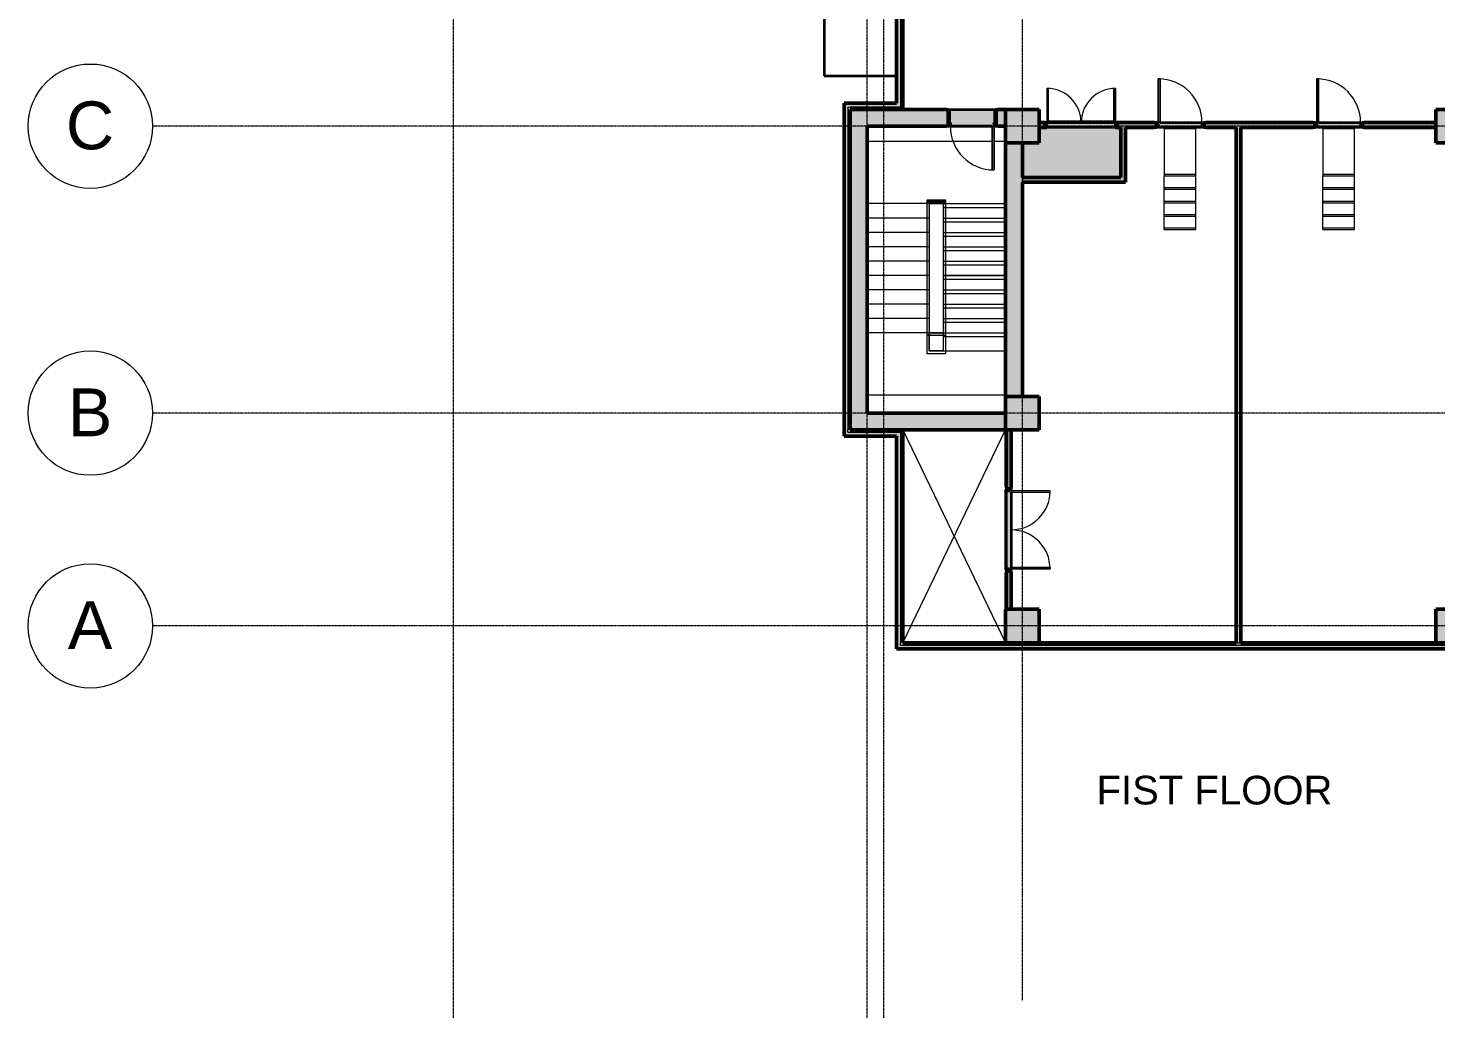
# Model space of a CAD drawing. Header units: millimetres. Extents: x -18178 to 96133, y -22425 to 61598.
# Drawn here: x -18168 to 11280, y -7715 to 12980 of the extents above; entities that cross this region are included whole.
import ezdxf

# ---------------------------------------------------------------- set-up
doc = ezdxf.new("R2010")
doc.units = ezdxf.units.MM
for name, pattern in [('Centre', [10, 6, -1.25, 1.5, -1.25]), ('Demolished', [4.8, 3.2, -1.6]), ('Demolished_2_', [7.14375, 4.7625, -2.38125])]:
    doc.linetypes.add(name, pattern=pattern)
for name, color, linetype, lineweight, true_color in [('A-DOOR', 7, 'Continuous', 9, 0x7f7f7f), ('A-DOOR-FRAM', 7, 'Continuous', 9, 0x7f7f7f), ('A-FLOR', 7, 'Continuous', 9, 0x7f7f7f), ('A-FLOR-HRAL-MBND', 7, 'Continuous', 9, 0x7f7f7f), ('A-WALL', 7, 'Continuous', 9, 0x7f7f7f), ('A-WALL-PATT', 7, 'Continuous', 18, 0x7f7f7f), ('I-WALL', 7, 'Continuous', 9, 0x7f7f7f), ('S-COLS', 7, 'Continuous', 9, 0x7f7f7f), ('S-STRS', 7, 'Continuous', 9, 0x7f7f7f), ('S-STRS-MBND', 7, 'Continuous', 9, 0x7f7f7f)]:
    doc.layers.add(name, color=color, linetype=linetype, lineweight=lineweight, true_color=true_color)
for name, color, linetype, lineweight in [('A-FLOR-HRAL', 7, 'Demolished', 9), ('S-GRID', 7, 'Continuous', 9), ('S-GRID-IDEN', 7, 'Continuous', 9)]:
    doc.layers.add(name, color=color, linetype=linetype, lineweight=lineweight)
doc.layers.add('eae-bb-mım.', color=7, linetype='Continuous')
doc.styles.add('Arial', font='arial.ttf')
doc.styles.get("Standard").update_dxf_attribs({"font": 'arial.ttf'})

# ---------------------------------------------------------------- blocks, each defined once
blk = doc.blocks.new('Double leaf fire resistant solid steel door - 1600W x 2400H mm-1298319-Busbar Distribution First Floor  Layout - Phase 1')
at = {"layer": 'A-DOOR', "lineweight": 18, "true_color": 0xf2f2f2}
h = blk.add_hatch(color=7, dxfattribs=at)
h.paths.add_polyline_path([(817, 58), (817, 865), (785, 865), (785, 50), (817, 50)], flags=0)
h.paths.add_polyline_path([(-785, 58), (-785, 865), (-817, 865), (-817, 50), (-785, 50)], flags=0)
h = blk.add_hatch(color=7, dxfattribs=at)
h.paths.add_polyline_path([(895, 70), (855, 70), (829, 56), (825, 50), (895, 50), (895, 58)], flags=0)
h.paths.add_polyline_path([(-825, 50), (-833, 58), (-855, 70), (-895, 70), (-895, 50)], flags=0)
h = blk.add_hatch(color=7, dxfattribs=at)
h.paths.add_polyline_path([(895, -70), (895, -50), (825, -50), (829, -56), (855, -70)], flags=0)
h.paths.add_polyline_path([(-825, -50), (-895, -50), (-895, -70), (-855, -70), (-829, -56)], flags=0)
at = {"layer": 'A-DOOR-FRAM', "lineweight": 18, "true_color": 0xf2f2f2}
h = blk.add_hatch(color=7, dxfattribs=at)
h.paths.add_polyline_path([(852, 50), (820, 50), (820, -50), (852, -50)], flags=0)
h.paths.add_polyline_path([(-820, 50), (-852, 50), (-852, -50), (-820, -50)], flags=0)
h = blk.add_hatch(color=7, dxfattribs=at)
h.paths.add_polyline_path([(820, -17), (820, 15), (801, 15), (801, -17)], flags=0)
h.paths.add_polyline_path([(-801, -17), (-801, 15), (-820, 15), (-820, -17)], flags=0)
at = {"layer": 'A-DOOR', "color": 254, "true_color": 0xcccccc}
for p, q in [((-785, 865), (-817, 865)), ((-817, 865), (-817, 50)), ((-785, 50), (-785, 865)), ((817, 865), (785, 865)), ((785, 865), (785, 50)), ((817, 50), (817, 865)), ((-855, 70), (-895, 70)), ((-895, 70), (-895, 50)), ((-895, 50), (-825, 50)), ((-829, 56), (-855, 70)), ((-817, 50), (-785, 50)), ((785, 50), (817, 50)), ((825, 50), (895, 50)), ((855, 70), (829, 56)), ((895, 70), (855, 70)), ((895, 50), (895, 70)), ((-895, -50), (-895, -70)), ((-825, -50), (-895, -50)), ((-895, -70), (-855, -70)), ((-855, -70), (-829, -56)), ((895, -50), (825, -50)), ((829, -56), (855, -70)), ((855, -70), (895, -70)), ((895, -70), (895, -50))]:
    blk.add_line(p, q, dxfattribs=at)
at = {"layer": 'A-DOOR', "color": 254, "lineweight": 18, "true_color": 0xcccccc}
for p, q in [((-785, 865), (-817, 865)), ((-817, 865), (-817, 50)), ((-785, 50), (-785, 865)), ((785, 50), (785, 865)), ((785, 865), (817, 865)), ((817, 865), (817, 50)), ((-817, 50), (-785, 50)), ((817, 50), (785, 50))]:
    blk.add_line(p, q, dxfattribs=at)
at = {"layer": 'A-DOOR', "color": 254, "true_color": 0xe5e5e5}
for centre, radius, start, end in [((-817, 50), 816, 360, 90), ((817, 50), 815, 90, 180)]:
    blk.add_arc(centre, radius, start, end, dxfattribs=at)
at = {"layer": 'A-DOOR', "color": 254, "true_color": 0xcccccc}
for centre, start, end in [((-833, 49), 7.125, 60.2551), ((833, 49), 119.7449, 172.875), ((-833, -49), 299.7449, 352.875), ((833, -49), 187.125, 240.2551)]:
    blk.add_arc(centre, 8.06, start, end, dxfattribs=at)
at = {"layer": 'A-DOOR-FRAM', "color": 254, "lineweight": 18, "true_color": 0xcccccc}
for p, q in [((-820, 50), (-852, 50)), ((-852, 50), (-852, -50)), ((-820, -50), (-820, 50)), ((-801, 15), (-820, 15)), ((-820, 15), (-820, -17)), ((-801, -17), (-801, 15)), ((801, 15), (801, -17)), ((820, 15), (801, 15)), ((852, 50), (820, 50)), ((820, 50), (820, -50)), ((820, -17), (820, 15)), ((852, -50), (852, 50)), ((-852, -50), (-820, -50)), ((-820, -17), (-801, -17)), ((801, -17), (820, -17)), ((820, -50), (852, -50))]:
    blk.add_line(p, q, dxfattribs=at)
blk = doc.blocks.new('STR-Conc-Precast Rectangular Column Nwt - 700 x 700 mm-835840-Busbar Distribution First Floor  Layout - Phase 1')
at = {"layer": 'S-COLS', "lineweight": 35, "true_color": 0xf2f2f2}
blk.add_hatch(color=7, dxfattribs=at).paths.add_polyline_path([(227, 350), (-350, 350), (-350, -350), (350, -350), (350, 350)], flags=0)
at = {"layer": 'S-COLS', "color": 254, "lineweight": 50, "true_color": 0xcccccc}
for p, q in [((350, 350), (-350, 350)), ((-350, 350), (-350, -350)), ((350, -350), (350, 350)), ((-350, -350), (350, -350))]:
    blk.add_line(p, q, dxfattribs=at)
blk = doc.blocks.new('STR-Conc-Precast Rectangular Column Nwt - 700 x 700 mm-1105278-Busbar Distribution First Floor  Layout - Phase 1')
at = {"layer": 'S-COLS', "lineweight": 35, "true_color": 0xf2f2f2}
blk.add_hatch(color=7, dxfattribs=at).paths.add_polyline_path([(350, 350), (-350, 350), (-350, -350), (350, -350)], flags=0)
at = {"layer": 'S-COLS', "color": 254, "lineweight": 50, "true_color": 0xcccccc}
for p, q in [((350, 350), (-350, 350)), ((-350, 350), (-350, -350)), ((350, -350), (350, 350)), ((-350, -350), (350, -350))]:
    blk.add_line(p, q, dxfattribs=at)
blk = doc.blocks.new('Single leaf fire resistant solid steel door - 1000W x 2400H mm-1314633-Busbar Distribution First Floor  Layout - Phase 1')
at = {"layer": 'A-DOOR', "lineweight": 18, "true_color": 0xf2f2f2}
h = blk.add_hatch(color=7, dxfattribs=at)
h.paths.add_polyline_path([(-495, 195), (-535, 195), (-535, 175), (-465, 175), (-469, 181)], flags=0)
h.paths.add_polyline_path([(495, 195), (469, 181), (465, 175), (535, 175), (535, 195)], flags=0)
h = blk.add_hatch(color=7, dxfattribs=at)
h.paths.add_polyline_path([(535, -175), (465, -175), (469, -181), (495, -195), (535, -195)], flags=0)
h.paths.add_polyline_path([(-465, -175), (-535, -175), (-535, -195), (-495, -195), (-469, -181)], flags=0)
blk.add_hatch(color=7, dxfattribs=at).paths.add_polyline_path([(420, -175), (420, -1091), (458, -1091), (458, -175)], flags=0)
at = {"layer": 'A-DOOR-FRAM', "lineweight": 18, "true_color": 0xf2f2f2}
h = blk.add_hatch(color=7, dxfattribs=at)
h.paths.add_polyline_path([(-492, 175), (-492, -175), (-460, -175), (-460, 175)], flags=0)
h.paths.add_polyline_path([(490, 175), (460, 175), (460, -175), (492, -175), (492, 175)], flags=0)
h = blk.add_hatch(color=7, dxfattribs=at)
h.paths.add_polyline_path([(-460, -103), (-460, -135), (-441, -135), (-441, -103)], flags=0)
h.paths.add_polyline_path([(441, -103), (441, -135), (460, -135), (460, -103)], flags=0)
at = {"layer": 'A-DOOR', "color": 254, "true_color": 0xcccccc}
for p, q in [((-535, 195), (-495, 195)), ((-535, 175), (-535, 195)), ((-465, 175), (-535, 175)), ((-495, 195), (-469, 181)), ((535, 175), (465, 175)), ((469, 181), (495, 195)), ((495, 195), (535, 195)), ((535, 195), (535, 175)), ((-535, -195), (-535, -175)), ((-535, -175), (-465, -175)), ((-495, -195), (-535, -195)), ((-469, -181), (-495, -195)), ((465, -175), (535, -175)), ((495, -195), (469, -181)), ((535, -195), (495, -195)), ((535, -175), (535, -195))]:
    blk.add_line(p, q, dxfattribs=at)
at = {"layer": 'A-DOOR', "color": 254, "lineweight": 18, "true_color": 0xe5e5e5}
for p, q in [((420, -175), (458, -175)), ((420, -1091), (420, -175)), ((420, -175), (420, -1091)), ((458, -175), (420, -175)), ((458, -175), (458, -1091)), ((458, -1091), (458, -175)), ((458, -1091), (420, -1091)), ((420, -1091), (458, -1091))]:
    blk.add_line(p, q, dxfattribs=at)
at = {"layer": 'A-DOOR', "color": 254, "true_color": 0xcccccc}
for centre, start, end in [((-473, 174), 7.125, 60.2551), ((473, 174), 119.7449, 172.875), ((-473, -174), 299.7449, 352.875), ((473, -174), 187.125, 240.2551)]:
    blk.add_arc(centre, 8.06, start, end, dxfattribs=at)
at = {"layer": 'A-DOOR', "color": 254, "true_color": 0xe5e5e5}
blk.add_arc((458, -175), 916, 180, 270, dxfattribs=at)
at = {"layer": 'A-DOOR-FRAM', "color": 254, "lineweight": 18, "true_color": 0xcccccc}
for p, q in [((-492, 175), (-460, 175)), ((-492, -175), (-492, 175)), ((-460, 175), (-460, -175)), ((460, 175), (492, 175)), ((460, -175), (460, 175)), ((492, 175), (492, -175)), ((-460, -175), (-492, -175)), ((-460, -103), (-441, -103)), ((-460, -135), (-460, -103)), ((-441, -135), (-460, -135)), ((-441, -103), (-441, -135)), ((441, -103), (460, -103)), ((441, -135), (441, -103)), ((460, -135), (441, -135)), ((460, -103), (460, -135)), ((492, -175), (460, -175))]:
    blk.add_line(p, q, dxfattribs=at)
blk = doc.blocks.new('Double leaf fire resistant solid steel door - 1520W x 2110H mm-1298325-Busbar Distribution First Floor  Layout - Phase 1')
at = {"layer": 'A-DOOR', "lineweight": 18, "true_color": 0xf2f2f2}
h = blk.add_hatch(color=7, dxfattribs=at)
h.paths.add_polyline_path([(-717, 765), (-717, 50), (-685, 50), (-685, 765)], flags=0)
h.paths.add_polyline_path([(685, 765), (685, 50), (717, 50), (717, 765)], flags=0)
h = blk.add_hatch(color=7, dxfattribs=at)
h.paths.add_polyline_path([(-755, 70), (-795, 70), (-795, 50), (-725, 50), (-729, 56)], flags=0)
h.paths.add_polyline_path([(755, 70), (729, 56), (725, 50), (795, 50), (795, 70)], flags=0)
h = blk.add_hatch(color=7, dxfattribs=at)
h.paths.add_polyline_path([(795, -50), (725, -50), (729, -56), (755, -70), (795, -70), (795, -59)], flags=0)
h.paths.add_polyline_path([(-795, -50), (-795, -70), (-755, -70), (-729, -56), (-725, -50)], flags=0)
at = {"layer": 'A-DOOR-FRAM', "lineweight": 18, "true_color": 0xf2f2f2}
h = blk.add_hatch(color=7, dxfattribs=at)
h.paths.add_polyline_path([(-752, 50), (-752, -50), (-720, -50), (-720, 50)], flags=0)
h.paths.add_polyline_path([(752, 50), (720, 50), (720, -50), (752, -50)], flags=0)
h = blk.add_hatch(color=7, dxfattribs=at)
h.paths.add_polyline_path([(-720, 15), (-720, -17), (-701, -17), (-701, 15)], flags=0)
h.paths.add_polyline_path([(701, 15), (701, -17), (720, -17), (720, 15)], flags=0)
at = {"layer": 'A-DOOR', "color": 254, "true_color": 0xcccccc}
for p, q in [((-685, 765), (-717, 765)), ((-717, 765), (-717, 50)), ((-685, 50), (-685, 765)), ((717, 765), (685, 765)), ((685, 765), (685, 50)), ((717, 50), (717, 765)), ((-755, 70), (-795, 70)), ((-795, 70), (-795, 50)), ((-795, 50), (-725, 50)), ((-729, 56), (-755, 70)), ((-717, 50), (-685, 50)), ((685, 50), (717, 50)), ((725, 50), (795, 50)), ((755, 70), (729, 56)), ((795, 70), (755, 70)), ((795, 50), (795, 70)), ((-795, -50), (-795, -70)), ((-725, -50), (-795, -50)), ((-795, -70), (-755, -70)), ((-755, -70), (-729, -56)), ((795, -50), (725, -50)), ((729, -56), (755, -70)), ((755, -70), (795, -70)), ((795, -70), (795, -50))]:
    blk.add_line(p, q, dxfattribs=at)
at = {"layer": 'A-DOOR', "color": 254, "lineweight": 18, "true_color": 0xcccccc}
for p, q in [((-685, 765), (-717, 765)), ((-717, 765), (-717, 50)), ((-685, 50), (-685, 765)), ((685, 50), (685, 765)), ((685, 765), (717, 765)), ((717, 765), (717, 50)), ((-717, 50), (-685, 50)), ((717, 50), (685, 50))]:
    blk.add_line(p, q, dxfattribs=at)
at = {"layer": 'A-DOOR', "color": 254, "true_color": 0xe5e5e5}
for centre, radius, start, end in [((-717, 50), 716, 360, 90), ((717, 50), 715, 90, 180)]:
    blk.add_arc(centre, radius, start, end, dxfattribs=at)
at = {"layer": 'A-DOOR', "color": 254, "true_color": 0xcccccc}
for centre, start, end in [((-733, 49), 7.125, 60.2551), ((733, 49), 119.7449, 172.875), ((-733, -49), 299.7449, 352.875), ((733, -49), 187.125, 240.2551)]:
    blk.add_arc(centre, 8.06, start, end, dxfattribs=at)
at = {"layer": 'A-DOOR-FRAM', "color": 254, "lineweight": 18, "true_color": 0xcccccc}
for p, q in [((-720, 50), (-752, 50)), ((-752, 50), (-752, -50)), ((-720, -50), (-720, 50)), ((-701, 15), (-720, 15)), ((-720, 15), (-720, -17)), ((-701, -17), (-701, 15)), ((701, 15), (701, -17)), ((720, 15), (701, 15)), ((752, 50), (720, 50)), ((720, 50), (720, -50)), ((720, -17), (720, 15)), ((752, -50), (752, 50)), ((-752, -50), (-720, -50)), ((-720, -17), (-701, -17)), ((701, -17), (720, -17)), ((720, -50), (752, -50))]:
    blk.add_line(p, q, dxfattribs=at)
blk = doc.blocks.new('Single leaf fire resistant solid steel door - 1000W x 2400H mm-1314626-Busbar Distribution First Floor  Layout - Phase 1')
at = {"layer": 'A-DOOR', "lineweight": 18, "true_color": 0xf2f2f2}
h = blk.add_hatch(color=7, dxfattribs=at)
h.paths.add_polyline_path([(-495, 70), (-535, 70), (-535, 50), (-465, 50), (-469, 56)], flags=0)
h.paths.add_polyline_path([(535, 70), (495, 70), (469, 56), (465, 50), (535, 50)], flags=0)
h = blk.add_hatch(color=7, dxfattribs=at)
h.paths.add_polyline_path([(535, -50), (465, -50), (469, -56), (495, -70), (535, -70)], flags=0)
h.paths.add_polyline_path([(-465, -50), (-535, -50), (-535, -70), (-495, -70), (-469, -56)], flags=0)
blk.add_hatch(color=7, dxfattribs=at).paths.add_polyline_path([(420, -50), (420, -966), (458, -966), (458, -50)], flags=0)
at = {"layer": 'A-DOOR-FRAM', "lineweight": 18, "true_color": 0xf2f2f2}
h = blk.add_hatch(color=7, dxfattribs=at)
h.paths.add_polyline_path([(-460, 50), (-492, 50), (-492, -50), (-460, -50)], flags=0)
h.paths.add_polyline_path([(492, 50), (460, 50), (460, -50), (492, -50)], flags=0)
h = blk.add_hatch(color=7, dxfattribs=at)
h.paths.add_polyline_path([(-460, 22), (-460, -10), (-441, -10), (-441, 22)], flags=0)
h.paths.add_polyline_path([(460, 22), (441, 22), (441, -10), (460, -10)], flags=0)
at = {"layer": 'A-DOOR', "color": 254, "true_color": 0xcccccc}
for p, q in [((-535, 70), (-495, 70)), ((-535, 50), (-535, 70)), ((-465, 50), (-535, 50)), ((-495, 70), (-469, 56)), ((535, 50), (465, 50)), ((469, 56), (495, 70)), ((495, 70), (535, 70)), ((535, 70), (535, 50)), ((-535, -70), (-535, -50)), ((-535, -50), (-465, -50)), ((-495, -70), (-535, -70)), ((-469, -56), (-495, -70)), ((465, -50), (535, -50)), ((495, -70), (469, -56)), ((535, -70), (495, -70)), ((535, -50), (535, -70))]:
    blk.add_line(p, q, dxfattribs=at)
at = {"layer": 'A-DOOR', "color": 254, "lineweight": 18, "true_color": 0xe5e5e5}
for p, q in [((420, -50), (458, -50)), ((420, -966), (420, -50)), ((420, -50), (420, -966)), ((458, -50), (420, -50)), ((458, -50), (458, -966)), ((458, -966), (458, -50)), ((458, -966), (420, -966)), ((420, -966), (458, -966))]:
    blk.add_line(p, q, dxfattribs=at)
at = {"layer": 'A-DOOR', "color": 254, "true_color": 0xcccccc}
for centre, start, end in [((-473, 49), 7.125, 60.2551), ((473, 49), 119.7449, 172.875), ((-473, -49), 299.7449, 352.875), ((473, -49), 187.125, 240.2551)]:
    blk.add_arc(centre, 8.06, start, end, dxfattribs=at)
at = {"layer": 'A-DOOR', "color": 254, "true_color": 0xe5e5e5}
blk.add_arc((458, -50), 916, 180, 270, dxfattribs=at)
at = {"layer": 'A-DOOR-FRAM', "color": 254, "lineweight": 18, "true_color": 0xcccccc}
for p, q in [((-492, 50), (-460, 50)), ((-492, -50), (-492, 50)), ((-460, 50), (-460, -50)), ((-460, 22), (-441, 22)), ((-460, -10), (-460, 22)), ((-441, 22), (-441, -10)), ((441, 22), (460, 22)), ((441, -10), (441, 22)), ((460, 50), (492, 50)), ((460, -50), (460, 50)), ((460, 22), (460, -10)), ((492, 50), (492, -50)), ((-460, -50), (-492, -50)), ((-441, -10), (-460, -10)), ((460, -10), (441, -10)), ((492, -50), (460, -50))]:
    blk.add_line(p, q, dxfattribs=at)
blk = doc.blocks.new('Railing - Railing-897588-Busbar Distribution First Floor  Layout - Phase 1')
at = {"layer": 'A-FLOR-HRAL', "linetype": 'Continuous', "true_color": 0xf2f2f2}
for points in [[(10650, 9386), (10950, 9386), (11001, 9437), (10599, 9437)], [(10599, 6686), (10650, 6686), (10650, 9386), (10599, 9437), (10599, 8762)], [(10950, 7886), (11001, 7886), (11001, 9386), (10950, 9386), (10950, 8762)], [(11001, 6635), (11001, 7886), (10950, 7886), (10950, 6686)], [(10599, 6635), (11001, 6635), (10950, 6686), (10650, 6686)]]:
    blk.add_hatch(color=7, dxfattribs=at).paths.add_polyline_path(points, flags=0)
at = {"layer": 'A-FLOR-HRAL', "color": 254, "linetype": 'Continuous', "true_color": 0xe5e5e5}
for p, q in [((10599, 9437), (10599, 6686)), ((11001, 9437), (10599, 9437)), ((11001, 9386), (11001, 9437)), ((10650, 9386), (10650, 6686)), ((10950, 9386), (10650, 9386)), ((10950, 7886), (10950, 9386)), ((11001, 7886), (11001, 9386)), ((11001, 7886), (10950, 7886)), ((10950, 6686), (10950, 7886)), ((11001, 6635), (11001, 7886)), ((10599, 6686), (10599, 6635)), ((10599, 6635), (11001, 6635)), ((10650, 6686), (10950, 6686))]:
    blk.add_line(p, q, dxfattribs=at)
at = {"layer": 'A-FLOR-HRAL-MBND', "color": 254, "true_color": 0xe5e5e5}
for p, q in [((10599, 9459), (10599, 9386)), ((11001, 9459), (10599, 9459)), ((10599, 9437), (10599, 6686)), ((11001, 9437), (10599, 9437)), ((11001, 9386), (11001, 9459)), ((11001, 9386), (11001, 9437)), ((10599, 9386), (10599, 6686)), ((10975, 9408), (10625, 9408)), ((10650, 9386), (10650, 6686)), ((10650, 9386), (10650, 6686)), ((10950, 9386), (10650, 9386)), ((10950, 6686), (10950, 9386)), ((10950, 7886), (10950, 9386)), ((10950, 9306), (11001, 9306)), ((10950, 6306), (10950, 9306)), ((11001, 6635), (11001, 9386)), ((11001, 7886), (11001, 9386)), ((11001, 6255), (11001, 9306)), ((10599, 6686), (10599, 6255)), ((10599, 6686), (10599, 6635)), ((10599, 6635), (11001, 6635)), ((10650, 6686), (10650, 6306)), ((10650, 6686), (10950, 6686)), ((10599, 6255), (11001, 6255)), ((10650, 6306), (10950, 6306))]:
    blk.add_line(p, q, dxfattribs=at)
blk = doc.blocks.new('Grid - Arup_Grid_Head_Circle-39942-Busbar Distribution First Floor  Layout - Phase 1')
at = {"layer": 'S-GRID-IDEN', "color": 253, "lineweight": 18, "true_color": 0xaaaaaa}
blk.add_circle((0, 0), 6.5, dxfattribs=at)
blk = doc.blocks.new('IL021-ARP-ZZ-XX-M3-J-A-0001_rvt-1-Busbar Distribution First Floor  Layout - Phase 1')
at = {"layer": 'A-FLOR', "lineweight": 5, "true_color": 0xf2f2f2}
blk.add_hatch(color=7, dxfattribs=at).paths.add_polyline_path([(13741, 9936), (14660, 9936), (14660, 10966), (14625, 10966), (14625, 10961), (14585, 10961), (14576, 10966), (14547, 10966), (14547, 11014), (14531, 11014), (14531, 11046), (14547, 11046), (14547, 11081), (14515, 11081), (14515, 11096), (13145, 11096), (13145, 11081), (13113, 11081), (13113, 11046), (13129, 11046), (13129, 11014), (13113, 11014), (13113, 10966), (13084, 10966), (13075, 10961), (13035, 10961), (13035, 10966), (12950, 10966), (12950, 10656), (12600, 10656), (12600, 9936), (12950, 9936)], flags=0)
at = {"layer": 'A-WALL-PATT', "lineweight": 5, "true_color": 0xf2f2f2}
for points in [[(10050, 11486), (10050, 28253), (10010, 28251), (10010, 28211), (9990, 28211), (9990, 28253), (9970, 28251), (9970, 28106), (10000, 28106), (10000, 27606), (9970, 27606), (9970, 22006), (10000, 22006), (10000, 21506), (9970, 21506), (9970, 17206), (10000, 17206), (10000, 16706), (9970, 16706), (9970, 11486)], [(8870, 4606), (8950, 4606), (8950, 11486), (8870, 11486), (8870, 4656)], [(10050, 11406), (10050, 11486), (8950, 11486), (8950, 11406), (9638, 11406)], [(14665, 9931), (14755, 9931), (14755, 10986), (14665, 10986), (14665, 9936)], [(17075, 206), (17165, 206), (17165, 10986), (17075, 10986), (17075, 8762)], [(12600, 9841), (14755, 9841), (14755, 9931), (12600, 9931)], [(9970, 4526), (9970, 4606), (8870, 4606), (8870, 4526), (9638, 4526)], [(10050, 156), (10050, 4606), (9970, 4606), (9970, 156)]]:
    blk.add_hatch(color=7, dxfattribs=at).paths.add_polyline_path(points, flags=0)
at = {"layer": 'A-WALL-PATT', "lineweight": 25, "true_color": 0xf2f2f2}
for points in [[(10050, 11406), (10100, 11406), (10100, 28253), (10050, 28253), (10050, 11486)], [(8950, 4656), (9000, 4656), (9000, 11406), (8950, 11406), (8950, 8762)], [(9000, 11356), (10100, 11356), (10100, 11406), (9000, 11406)], [(9350, 5006), (9350, 11006), (9000, 11006), (9000, 5006)], [(12373, 5356), (12600, 5356), (12600, 10656), (12250, 10656), (12250, 5356)], [(12250, 4656), (12250, 5006), (9000, 5006), (9000, 4656), (9638, 4656)], [(9970, 4606), (10050, 4606), (10050, 4656), (8950, 4656), (8950, 4606), (9638, 4606)], [(10050, 206), (10100, 206), (10100, 4656), (10050, 4656), (10050, 1588)]]:
    blk.add_hatch(color=7, dxfattribs=at).paths.add_polyline_path(points, flags=0)
h = blk.add_hatch(color=7, dxfattribs=at)
h.paths.add_polyline_path([(9350, 11006), (11050, 11006), (11050, 11356), (9000, 11356), (9000, 11006)], flags=0)
h.paths.add_polyline_path([(12085, 11006), (12250, 11006), (12250, 11356), (12050, 11356), (12050, 11006)], flags=0)
at = {"layer": 'A-WALL-PATT', "lineweight": 5, "true_color": 0xf2f2f2}
h = blk.add_hatch(color=7, dxfattribs=at)
h.paths.add_polyline_path([(18718, 10986), (18718, 11076), (16400, 11076), (16400, 10986), (17844, 10986)], flags=0)
h.paths.add_polyline_path([(21250, 10986), (21250, 11076), (19718, 11076), (19718, 10986), (20580, 10986)], flags=0)
h.paths.add_polyline_path([(14665, 10986), (15400, 10986), (15400, 11076), (14590, 11076), (14590, 10986)], flags=0)
h.paths.add_polyline_path([(12950, 10986), (13070, 10986), (13070, 11076), (12950, 11076)], flags=0)
h = blk.add_hatch(color=7, dxfattribs=at)
h.paths.add_polyline_path([(12360, 906), (12360, 1706), (12270, 1706), (12270, 906)], flags=0)
h.paths.add_polyline_path([(12270, 3426), (12360, 3426), (12360, 4656), (12270, 4656), (12270, 3979)], flags=0)
at = {"layer": 'A-WALL-PATT', "lineweight": 25, "true_color": 0xf2f2f2}
h = blk.add_hatch(color=7, dxfattribs=at)
h.paths.add_polyline_path([(68475, 76), (68475, 156), (65935, 156), (65935, 76), (68425, 76)], flags=0)
h.paths.add_polyline_path([(64135, 76), (64135, 156), (63675, 156), (63675, 76), (64007, 76)], flags=0)
h.paths.add_polyline_path([(59562, 76), (59625, 76), (59625, 156), (46930, 156), (46930, 76), (58878, 76)], flags=0)
h.paths.add_polyline_path([(43832, 76), (44980, 76), (44980, 156), (9970, 156), (9970, 76), (42465, 76)], flags=0)
at = {"layer": 'A-WALL-PATT', "lineweight": 5, "true_color": 0xf2f2f2}
h = blk.add_hatch(color=7, dxfattribs=at)
h.paths.add_polyline_path([(68425, 156), (68425, 206), (65935, 206), (65935, 156), (67085, 156)], flags=0)
h.paths.add_polyline_path([(63675, 156), (64135, 156), (64135, 206), (63675, 206)], flags=0)
h.paths.add_polyline_path([(59625, 156), (59625, 206), (46930, 206), (46930, 156), (59562, 156)], flags=0)
h.paths.add_polyline_path([(44858, 156), (44980, 156), (44980, 206), (10050, 206), (10050, 156), (44516, 156)], flags=0)
at = {"layer": 'I-WALL', "lineweight": 5, "true_color": 0xf2f2f2}
h = blk.add_hatch(color=7, dxfattribs=at)
h.paths.add_polyline_path([(11058, 11006), (11058, 11356), (11050, 11356), (11050, 11006), (11055, 11006)], flags=0)
h.paths.add_polyline_path([(12008, 11006), (12010, 11006), (12008, 11046), (11991, 11046), (11991, 11078), (12010, 11078), (12010, 11356), (11090, 11356), (11090, 11078), (11109, 11078), (11109, 11046), (11090, 11046), (11090, 11006), (11991, 11006)], flags=0)
h.paths.add_polyline_path([(12050, 11006), (12050, 11356), (12042, 11356), (12042, 11006), (12045, 11006)], flags=0)
h = blk.add_hatch(color=7, dxfattribs=at)
h.paths.add_polyline_path([(20580, 11076), (21250, 11076), (21250, 11081), (19718, 11081), (19718, 11076)], flags=0)
h.paths.add_polyline_path([(18683, 11076), (18718, 11076), (18718, 11081), (16400, 11081), (16400, 11076), (17844, 11076)], flags=0)
h.paths.add_polyline_path([(15400, 11076), (15400, 11081), (14590, 11081), (14590, 11076), (15365, 11076)], flags=0)
h.paths.add_polyline_path([(13025, 11076), (13070, 11076), (13070, 11081), (12950, 11081), (12950, 11076)], flags=0)
at = {"layer": 'I-WALL', "lineweight": 25, "true_color": 0xf2f2f2}
h = blk.add_hatch(color=7, dxfattribs=at)
h.paths.add_polyline_path([(18683, 10981), (18718, 10981), (18718, 10986), (17165, 10986), (17165, 10981), (17844, 10981)], flags=0)
h.paths.add_polyline_path([(19753, 10981), (21250, 10981), (21250, 10986), (19718, 10986), (19718, 10981)], flags=0)
h.paths.add_polyline_path([(14665, 10981), (14665, 10986), (14590, 10986), (14590, 10981), (14660, 10981)], flags=0)
h.paths.add_polyline_path([(16400, 10981), (17075, 10981), (17075, 10986), (16400, 10986)], flags=0)
h.paths.add_polyline_path([(14755, 10981), (15400, 10981), (15400, 10986), (14755, 10986)], flags=0)
h.paths.add_polyline_path([(13035, 10981), (13070, 10981), (13070, 10986), (12950, 10986), (12950, 10981)], flags=0)
at = {"layer": 'I-WALL', "lineweight": 5, "true_color": 0xf2f2f2}
h = blk.add_hatch(color=7, dxfattribs=at)
h.paths.add_polyline_path([(14585, 10981), (14590, 10981), (14590, 11081), (14582, 11081), (14582, 10981)], flags=0)
h.paths.add_polyline_path([(14550, 10981), (14550, 11014), (14531, 11014), (14531, 11046), (14550, 11046), (14550, 11081), (13110, 11081), (13110, 11046), (13129, 11046), (13129, 11014), (13110, 11014), (13110, 10981), (13741, 10981)], flags=0)
h.paths.add_polyline_path([(13075, 10981), (13078, 10981), (13078, 11081), (13070, 11081), (13070, 10981)], flags=0)
for points in [[(14665, 9936), (14665, 10981), (14660, 10981), (14660, 9936)], [(17075, 206), (17075, 10981), (17070, 10981), (17070, 206)], [(12600, 9931), (14665, 9931), (14665, 9936), (12600, 9936)]]:
    blk.add_hatch(color=7, dxfattribs=at).paths.add_polyline_path(points, flags=0)
at = {"layer": 'I-WALL', "lineweight": 25, "true_color": 0xf2f2f2}
for points in [[(14755, 9841), (14760, 9841), (14760, 10981), (14755, 10981), (14755, 9931)], [(17170, 206), (17170, 10981), (17165, 10981), (17165, 206)], [(12600, 9836), (14760, 9836), (14760, 9841), (12600, 9841)]]:
    blk.add_hatch(color=7, dxfattribs=at).paths.add_polyline_path(points, flags=0)
at = {"layer": 'I-WALL', "lineweight": 5, "true_color": 0xf2f2f2}
h = blk.add_hatch(color=7, dxfattribs=at)
h.paths.add_polyline_path([(15408, 10981), (15408, 11081), (15400, 11081), (15400, 10981), (15405, 10981)], flags=0)
h.paths.add_polyline_path([(16395, 10981), (16400, 10981), (16400, 11081), (16392, 11081), (16392, 10981)], flags=0)
h.paths.add_polyline_path([(15440, 10981), (16360, 10981), (16360, 11009), (16341, 11009), (16341, 11041), (16360, 11041), (16360, 11081), (15440, 11081), (15440, 11041), (15459, 11041), (15459, 11009), (15440, 11009), (15440, 10986)], flags=0)
h = blk.add_hatch(color=7, dxfattribs=at)
h.paths.add_polyline_path([(18726, 10981), (18726, 11081), (18718, 11081), (18718, 10981), (18723, 10981)], flags=0)
h.paths.add_polyline_path([(18758, 10981), (19678, 10981), (19678, 11009), (19659, 11009), (19659, 11041), (19678, 11041), (19678, 11081), (18758, 11081), (18758, 11041), (18777, 11041), (18777, 11009), (18758, 11009), (18758, 10986)], flags=0)
h.paths.add_polyline_path([(19718, 10981), (19718, 11081), (19710, 11081), (19710, 10981), (19713, 10981)], flags=0)
at = {"layer": 'I-WALL', "lineweight": 25, "true_color": 0xf2f2f2}
h = blk.add_hatch(color=7, dxfattribs=at)
h.paths.add_polyline_path([(12270, 906), (12270, 1706), (12265, 1706), (12265, 906)], flags=0)
h.paths.add_polyline_path([(12270, 3426), (12270, 4656), (12265, 4656), (12265, 3426)], flags=0)
at = {"layer": 'I-WALL', "lineweight": 5, "true_color": 0xf2f2f2}
h = blk.add_hatch(color=7, dxfattribs=at)
h.paths.add_polyline_path([(12365, 906), (12365, 1706), (12360, 1706), (12360, 906)], flags=0)
h.paths.add_polyline_path([(12365, 3426), (12365, 4656), (12360, 4656), (12360, 3426)], flags=0)
h = blk.add_hatch(color=7, dxfattribs=at)
h.paths.add_polyline_path([(12365, 1706), (12365, 1714), (12265, 1714), (12265, 1706), (12360, 1706)], flags=0)
h.paths.add_polyline_path([(12365, 1746), (12365, 3386), (12330, 3386), (12330, 3367), (12298, 3367), (12298, 3386), (12265, 3386), (12265, 1746), (12298, 1746), (12298, 1765), (12330, 1765), (12330, 1746), (12360, 1746)], flags=0)
h.paths.add_polyline_path([(12269, 3418), (12365, 3418), (12365, 3426), (12265, 3426), (12265, 3418)], flags=0)
at = {"color": 254, "lineweight": 18, "true_color": 0xe5e5e5}
for p, q in [((10100, 4656), (12250, 206)), ((10100, 206), (12250, 4656))]:
    blk.add_line(p, q, dxfattribs=at)
at = {"layer": 'A-FLOR', "color": 254, "lineweight": 35, "true_color": 0xe5e5e5}
for p, q in [((8455, 15796), (8455, 12058)), ((8455, 12058), (9970, 12058)), ((11090, 11006), (11970, 11006)), ((13035, 10966), (12950, 10966)), ((13113, 10966), (13084, 10966)), ((13110, 11081), (13113, 11081)), ((13113, 11081), (13113, 11046)), ((13113, 11014), (13113, 10966)), ((14515, 11096), (13145, 11096)), ((13145, 11081), (14515, 11081)), ((14547, 11046), (14547, 11081)), ((14547, 11081), (14550, 11081)), ((14547, 10966), (14547, 11014)), ((14576, 10966), (14547, 10966)), ((14660, 10966), (14625, 10966)), ((15480, 11081), (16360, 11081)), ((18798, 11081), (19678, 11081)), ((12250, 4656), (12250, 3461)), ((12250, 3412), (12250, 1720)), ((12250, 1671), (12250, 906))]:
    blk.add_line(p, q, dxfattribs=at)
at = {"layer": 'A-WALL', "color": 254, "lineweight": 18, "true_color": 0xcccccc}
for p, q in [((10050, 28253), (10050, 11486)), ((10050, 11486), (10050, 11406)), ((8950, 11406), (8950, 4656)), ((8950, 11406), (9000, 11406)), ((10050, 11406), (9000, 11406)), ((13070, 11076), (12950, 11076)), ((13070, 10986), (12950, 10986)), ((15400, 11076), (14590, 11076)), ((14665, 10986), (14590, 10986)), ((14665, 10986), (14665, 10981)), ((14665, 10981), (14665, 9936)), ((14755, 10986), (14755, 10981)), ((15400, 10986), (14755, 10986)), ((14755, 10981), (14755, 9936)), ((18718, 11076), (16400, 11076)), ((17075, 10986), (16400, 10986)), ((17075, 10986), (17075, 10981)), ((17075, 10981), (17075, 206)), ((18718, 10986), (17165, 10986)), ((17165, 10986), (17165, 10981)), ((17165, 10981), (17165, 206)), ((21250, 11076), (19718, 11076)), ((21250, 10986), (19718, 10986)), ((12600, 9936), (12600, 9931)), ((14665, 9931), (12600, 9931)), ((12600, 9931), (12600, 9841)), ((14755, 9841), (12600, 9841)), ((12600, 9841), (12600, 9836)), ((14665, 9936), (14665, 9931)), ((14755, 9936), (14755, 9931)), ((14755, 9931), (14755, 9841)), ((8950, 4606), (8950, 4656)), ((8950, 4606), (9970, 4606)), ((9970, 4606), (10050, 4606)), ((10050, 4606), (10050, 206)), ((12270, 3426), (12270, 4656)), ((12360, 3426), (12360, 4656)), ((12270, 906), (12270, 1706)), ((12360, 906), (12360, 1706)), ((10050, 156), (10050, 206)), ((10050, 156), (44980, 156)), ((17070, 206), (17075, 206)), ((17075, 206), (17165, 206)), ((17165, 206), (17170, 206))]:
    blk.add_line(p, q, dxfattribs=at)
at = {"layer": 'A-WALL', "color": 254, "lineweight": 50, "true_color": 0xcccccc}
for p, q in [((10100, 11486), (10100, 28253)), ((9970, 16706), (9970, 11486)), ((8950, 11486), (8870, 11486)), ((8870, 11486), (8870, 4656)), ((9000, 11486), (8950, 11486)), ((9970, 11486), (9000, 11486)), ((10100, 11406), (10100, 11486)), ((9000, 4656), (9000, 11356)), ((9000, 11356), (10100, 11356)), ((10100, 11356), (10100, 11406)), ((8870, 4656), (8870, 4606)), ((8870, 4606), (8870, 4526)), ((8870, 4526), (9970, 4526)), ((9970, 4656), (9000, 4656)), ((10050, 4656), (9970, 4656)), ((9970, 4526), (9970, 206)), ((10100, 4656), (10050, 4656)), ((10100, 206), (10100, 4656)), ((9970, 206), (9970, 156)), ((9970, 156), (9970, 76)), ((9970, 76), (44980, 76)), ((12250, 206), (10100, 206)), ((17070, 206), (12950, 206)), ((21250, 206), (17170, 206))]:
    blk.add_line(p, q, dxfattribs=at)
at = {"layer": 'I-WALL', "color": 254, "lineweight": 50, "true_color": 0xcccccc}
for p, q in [((11015, 11356), (9000, 11356)), ((9000, 11356), (9000, 11006)), ((11050, 11006), (11050, 11356)), ((12050, 11356), (12050, 11006)), ((12250, 11356), (12085, 11356)), ((9000, 11006), (9000, 5006)), ((9350, 11006), (11015, 11006)), ((9350, 5006), (9350, 11006)), ((12085, 11006), (12250, 11006)), ((13035, 11081), (12950, 11081)), ((12950, 10981), (13035, 10981)), ((13070, 10981), (13070, 11081)), ((14590, 11081), (14590, 10981)), ((15365, 11081), (14625, 11081)), ((14625, 10981), (14660, 10981)), ((14660, 10981), (14660, 9936)), ((14760, 9936), (14760, 10981)), ((14760, 10981), (15365, 10981)), ((15400, 10981), (15400, 11081)), ((16400, 11081), (16400, 10981)), ((18683, 11081), (16435, 11081)), ((16435, 10981), (17070, 10981)), ((17070, 10981), (17070, 206)), ((17170, 10981), (18683, 10981)), ((17170, 206), (17170, 10981)), ((18718, 10981), (18718, 11081)), ((19718, 11081), (19718, 10981)), ((21250, 11081), (19753, 11081)), ((19753, 10981), (21250, 10981)), ((12250, 10656), (12250, 5356)), ((12600, 9936), (12600, 10656)), ((14660, 9936), (12600, 9936)), ((12600, 9836), (14760, 9836)), ((12600, 5356), (12600, 9836)), ((14760, 9841), (14760, 9936)), ((14760, 9836), (14760, 9841)), ((9000, 5006), (9000, 4656)), ((12250, 5006), (9350, 5006)), ((9000, 4656), (12250, 4656)), ((12265, 4656), (12265, 3461)), ((12365, 3461), (12365, 4656)), ((12265, 3426), (12365, 3426)), ((12365, 1706), (12265, 1706)), ((12265, 1671), (12265, 906)), ((12365, 906), (12365, 1671))]:
    blk.add_line(p, q, dxfattribs=at)
at = {"layer": 'I-WALL', "color": 254, "lineweight": 35, "true_color": 0xe5e5e5}
for p, q in [((11090, 11356), (12010, 11356)), ((11970, 11006), (11090, 11006)), ((13110, 11081), (13113, 11081)), ((14550, 10981), (13110, 10981)), ((13145, 11081), (14515, 11081)), ((14547, 11081), (14550, 11081)), ((16360, 10981), (15440, 10981)), ((15480, 11081), (16360, 11081)), ((19678, 10981), (18758, 10981)), ((18798, 11081), (19678, 11081)), ((12265, 1746), (12265, 3386)), ((12365, 3386), (12365, 3383)), ((12365, 3351), (12365, 1781)), ((12365, 1749), (12365, 1746))]:
    blk.add_line(p, q, dxfattribs=at)
at = {"layer": 'S-GRID', "color": 253, "linetype": 'Centre', "lineweight": 18, "true_color": 0xaaaaaa}
for p, q in [((700, -7639), (700, 59074)), ((9350, -7639), (9350, 59074)), ((9700, -7639), (9700, 59074)), ((12600, -7279), (12600, 59074)), ((80163, 11006), (-5598, 11006)), ((80163, 5006), (-5598, 5006)), ((80163, 556), (-5598, 556))]:
    blk.add_line(p, q, dxfattribs=at)
at = {"layer": 'S-STRS', "color": 254, "true_color": 0xe5e5e5}
for p, q in [((15570, 10951), (15570, 9966)), ((16230, 10951), (15570, 10951)), ((16230, 9966), (16230, 10951)), ((19548, 10951), (18888, 10951)), ((18888, 10951), (18888, 9966)), ((19548, 9966), (19548, 10951)), ((11970, 10686), (9350, 10686)), ((12250, 10686), (12008, 10686)), ((15570, 10001), (16230, 10001)), ((15570, 9966), (16230, 9966)), ((15570, 9686), (15570, 9966)), ((15570, 9721), (16230, 9721)), ((16230, 9686), (16230, 9966)), ((18888, 10001), (19548, 10001)), ((18888, 9966), (19548, 9966)), ((18888, 9686), (18888, 9966)), ((18888, 9721), (19548, 9721)), ((19548, 9686), (19548, 9966)), ((15570, 9406), (15570, 9686)), ((15570, 9686), (16230, 9686)), ((15570, 9441), (16230, 9441)), ((16230, 9406), (16230, 9686)), ((18888, 9406), (18888, 9686)), ((18888, 9686), (19548, 9686)), ((18888, 9441), (19548, 9441)), ((19548, 9406), (19548, 9686)), ((10599, 9386), (9350, 9386)), ((10599, 9386), (9350, 9386)), ((11001, 9386), (12250, 9386)), ((11001, 9386), (12250, 9386)), ((15570, 9126), (15570, 9406)), ((15570, 9406), (16230, 9406)), ((15570, 9161), (16230, 9161)), ((16230, 9126), (16230, 9406)), ((18888, 9126), (18888, 9406)), ((18888, 9406), (19548, 9406)), ((18888, 9161), (19548, 9161)), ((19548, 9126), (19548, 9406)), ((10599, 9086), (9350, 9086)), ((10599, 9086), (9350, 9086)), ((11001, 9086), (12250, 9086)), ((11001, 9086), (12250, 9086)), ((15570, 8846), (15570, 9126)), ((15570, 9126), (16230, 9126)), ((15570, 8881), (16230, 8881)), ((15570, 8846), (16230, 8846)), ((16230, 8846), (16230, 9126)), ((18888, 8846), (18888, 9126)), ((18888, 9126), (19548, 9126)), ((18888, 8881), (19548, 8881)), ((18888, 8846), (19548, 8846)), ((19548, 8846), (19548, 9126)), ((10599, 8786), (9350, 8786)), ((10599, 8786), (9350, 8786)), ((11001, 8786), (12250, 8786)), ((11001, 8786), (12250, 8786)), ((10599, 8486), (9350, 8486)), ((10599, 8486), (9350, 8486)), ((11001, 8486), (12250, 8486)), ((11001, 8486), (12250, 8486)), ((10599, 8186), (9350, 8186)), ((10599, 8186), (9350, 8186)), ((11001, 8186), (12250, 8186)), ((11001, 8186), (12250, 8186)), ((10599, 7886), (9350, 7886)), ((10599, 7886), (9350, 7886)), ((11001, 7886), (12250, 7886)), ((11001, 7886), (12250, 7886)), ((10599, 7586), (9350, 7586)), ((10599, 7586), (9350, 7586)), ((11001, 7586), (12250, 7586)), ((11001, 7586), (12250, 7586)), ((10599, 7286), (9350, 7286)), ((10599, 7286), (9350, 7286)), ((11001, 7286), (12250, 7286)), ((11001, 7286), (12250, 7286)), ((10599, 6986), (9350, 6986)), ((10599, 6986), (9350, 6986)), ((11001, 6986), (12250, 6986)), ((11001, 6986), (12250, 6986)), ((10599, 6686), (9350, 6686)), ((10599, 6686), (9350, 6686)), ((11001, 6686), (12250, 6686)), ((11001, 6686), (12250, 6686)), ((9350, 5386), (12250, 5386))]:
    blk.add_line(p, q, dxfattribs=at)
at = {"layer": 'S-STRS-MBND', "color": 254, "true_color": 0xe5e5e5}
for p, q in [((9350, 11006), (9350, 9386)), ((12250, 11006), (9350, 11006)), ((12250, 9386), (12250, 11006)), ((9350, 10686), (9350, 9386)), ((11970, 10686), (9350, 10686)), ((12250, 10686), (12008, 10686)), ((12250, 9386), (12250, 10686)), ((10650, 9386), (9350, 9386)), ((10650, 9386), (9350, 9386)), ((9350, 9386), (9350, 6686)), ((9350, 9386), (9350, 6686)), ((10650, 9386), (9350, 9386)), ((10650, 9386), (9350, 9386)), ((10650, 9408), (10950, 9408)), ((10650, 9386), (10650, 9408)), ((10650, 9386), (10950, 9386)), ((10650, 9386), (10650, 6686)), ((10650, 9386), (10650, 6686)), ((10950, 9408), (10950, 9386)), ((10950, 9386), (12250, 9386)), ((10950, 9386), (12250, 9386)), ((10950, 6686), (10950, 9386)), ((10950, 7886), (10950, 9386)), ((10950, 9386), (12250, 9386)), ((10950, 9386), (12250, 9386)), ((10950, 9306), (12250, 9306)), ((10950, 6306), (10950, 9306)), ((12250, 6686), (12250, 9386)), ((12250, 7935), (12250, 9386)), ((12250, 6306), (12250, 9306)), ((10650, 9086), (9350, 9086)), ((10650, 9086), (9350, 9086)), ((10650, 9086), (9350, 9086)), ((10650, 9086), (9350, 9086)), ((10950, 9086), (12250, 9086)), ((10950, 9086), (12250, 9086)), ((10950, 9086), (12250, 9086)), ((10950, 9086), (12250, 9086)), ((10950, 9006), (12250, 9006)), ((10950, 9006), (12250, 9006)), ((10650, 8786), (9350, 8786)), ((10650, 8786), (9350, 8786)), ((10650, 8786), (9350, 8786)), ((10650, 8786), (9350, 8786)), ((10950, 8786), (12250, 8786)), ((10950, 8786), (12250, 8786)), ((10950, 8786), (12250, 8786)), ((10950, 8786), (12250, 8786)), ((10950, 8706), (12250, 8706)), ((10950, 8706), (12250, 8706)), ((10650, 8486), (9350, 8486)), ((10650, 8486), (9350, 8486)), ((10650, 8486), (9350, 8486)), ((10650, 8486), (9350, 8486)), ((10950, 8486), (12250, 8486)), ((10950, 8486), (12250, 8486)), ((10950, 8486), (12250, 8486)), ((10950, 8486), (12250, 8486)), ((10950, 8406), (12250, 8406)), ((10950, 8406), (12250, 8406)), ((10650, 8186), (9350, 8186)), ((10650, 8186), (9350, 8186)), ((10650, 8186), (9350, 8186)), ((10650, 8186), (9350, 8186)), ((10950, 8186), (12250, 8186)), ((10950, 8186), (12250, 8186)), ((10950, 8186), (12250, 8186)), ((10950, 8186), (12250, 8186)), ((10950, 8106), (12250, 8106)), ((10950, 8106), (12250, 8106)), ((10650, 7886), (9350, 7886)), ((10650, 7886), (9350, 7886)), ((10650, 7886), (9350, 7886)), ((10650, 7886), (9350, 7886)), ((10950, 7886), (12250, 7886)), ((10950, 7886), (12250, 7886)), ((10950, 7806), (12250, 7806)), ((10950, 7806), (12250, 7806)), ((12250, 7886), (11001, 7886)), ((10650, 7586), (9350, 7586)), ((10650, 7586), (9350, 7586)), ((10650, 7586), (9350, 7586)), ((10650, 7586), (9350, 7586)), ((10950, 7586), (12250, 7586)), ((10950, 7586), (12250, 7586)), ((10950, 7506), (12250, 7506)), ((10950, 7506), (12250, 7506)), ((10650, 7286), (9350, 7286)), ((10650, 7286), (9350, 7286)), ((10650, 7286), (9350, 7286)), ((10650, 7286), (9350, 7286)), ((10950, 7286), (12250, 7286)), ((10950, 7286), (12250, 7286)), ((10950, 7206), (12250, 7206)), ((10950, 7206), (12250, 7206)), ((10650, 6986), (9350, 6986)), ((10650, 6986), (9350, 6986)), ((10650, 6986), (9350, 6986)), ((10650, 6986), (9350, 6986)), ((10950, 6986), (12250, 6986)), ((10950, 6986), (12250, 6986)), ((10950, 6906), (12250, 6906)), ((10950, 6906), (12250, 6906)), ((9350, 6686), (9350, 5006)), ((9350, 6686), (9350, 5386)), ((10650, 6686), (9350, 6686)), ((10650, 6686), (9350, 6686)), ((10650, 6686), (9350, 6686)), ((10650, 6686), (9350, 6686)), ((10650, 6306), (10650, 6686)), ((10950, 6686), (10650, 6686)), ((10950, 6686), (12250, 6686)), ((10950, 6686), (12250, 6686)), ((10950, 6606), (12250, 6606)), ((10950, 6606), (12250, 6606)), ((12250, 5386), (12250, 6686)), ((10950, 6306), (10650, 6306)), ((10950, 6306), (12250, 6306)), ((10950, 6306), (12250, 6306)), ((12250, 5006), (12250, 6306)), ((9350, 5386), (12250, 5386)), ((9350, 5006), (12250, 5006))]:
    blk.add_line(p, q, dxfattribs=at)
at = {"color": 253, "lineweight": 5, "true_color": 0xaaaaaa, "xscale": 200.0000000000001, "yscale": 200.0000000000001, "zscale": 200.0000000000001, "rotation": 90}
for p in [(-6898, 11006), (-6898, 5006), (-6898, 556)]:
    blk.add_blockref('Grid - Arup_Grid_Head_Circle-39942-Busbar Distribution First Floor  Layout - Phase 1', p, dxfattribs=at)
at = {"color": 253, "linetype": 'Demolished_2_', "lineweight": 9, "true_color": 0xaaaaaa}
for name, p in [('Double leaf fire resistant solid steel door - 1520W x 2110H mm-1298325-Busbar Distribution First Floor  Layout - Phase 1', (13830, 11031)), ('Single leaf fire resistant solid steel door - 1000W x 2400H mm-1314633-Busbar Distribution First Floor  Layout - Phase 1', (11550, 11181)), ('Railing - Railing-897588-Busbar Distribution First Floor  Layout - Phase 1', (0, 0))]:
    blk.add_blockref(name, p, dxfattribs=at)
for name, p, rotation in [('Single leaf fire resistant solid steel door - 1000W x 2400H mm-1314626-Busbar Distribution First Floor  Layout - Phase 1', (15900, 11031), 180), ('Single leaf fire resistant solid steel door - 1000W x 2400H mm-1314626-Busbar Distribution First Floor  Layout - Phase 1', (19218, 11031), 180), ('STR-Conc-Precast Rectangular Column Nwt - 700 x 700 mm-835840-Busbar Distribution First Floor  Layout - Phase 1', (12600, 11006), 180), ('STR-Conc-Precast Rectangular Column Nwt - 700 x 700 mm-1105278-Busbar Distribution First Floor  Layout - Phase 1', (21600, 11006), 180), ('STR-Conc-Precast Rectangular Column Nwt - 700 x 700 mm-835840-Busbar Distribution First Floor  Layout - Phase 1', (12600, 5006), 180), ('Double leaf fire resistant solid steel door - 1600W x 2400H mm-1298319-Busbar Distribution First Floor  Layout - Phase 1', (12315, 2566), 270), ('STR-Conc-Precast Rectangular Column Nwt - 700 x 700 mm-835840-Busbar Distribution First Floor  Layout - Phase 1', (12600, 556), 180), ('STR-Conc-Precast Rectangular Column Nwt - 700 x 700 mm-835840-Busbar Distribution First Floor  Layout - Phase 1', (21600, 556), 180)]:
    blk.add_blockref(name, p, dxfattribs=dict(at, rotation=rotation))
at = {"layer": 'S-GRID-IDEN', "color": 253, "lineweight": 18, "true_color": 0xaaaaaa, "char_height": 1000, "attachment_point": 1, "style": 'Arial'}
for s, insert, width in [('C', (-7409, 11523), 1234.6), ('B', (-7369, 5523), 1138.4), ('A', (-7369, 1073), 1138.4)]:
    blk.add_mtext(s, dxfattribs=dict(at, insert=insert, width=width))

msp = doc.modelspace()

# ---------------------------------------------------------------- block references
at = {"layer": 'eae-bb-mım.', "lineweight": 5}
msp.add_blockref('IL021-ARP-ZZ-XX-M3-J-A-0001_rvt-1-Busbar Distribution First Floor  Layout - Phase 1', (-9969.99989, -75.97871), dxfattribs=at)

# ---------------------------------------------------------------- texts
msp.add_text('FIST FLOOR', height=600).set_placement((4180.77657, -3253.11518))

doc.saveas('drawing.dxf')
